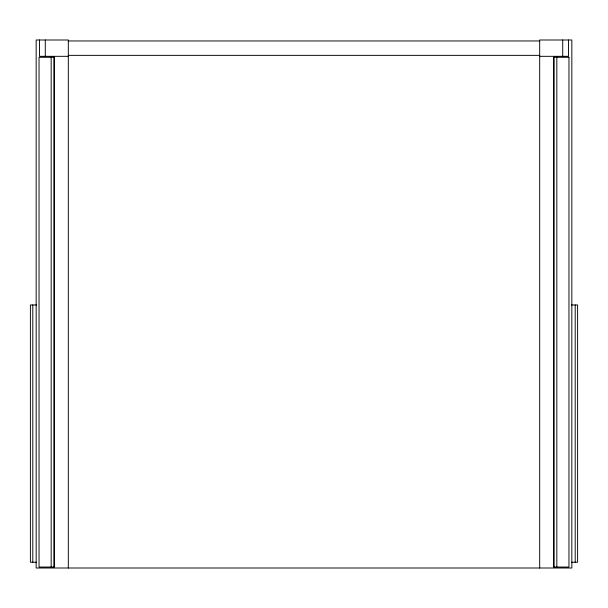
<?xml version="1.0" encoding="UTF-8"?>
<svg xmlns="http://www.w3.org/2000/svg" width="608" height="608" viewBox="0 0 608 608"><rect width="100%" height="100%" fill="white"/><g stroke="black" fill="none" stroke-linecap="round" stroke-linejoin="round"><path stroke-width="0.91" d="M68.316 40.956L539.684 40.956M68.316 55.358L539.684 55.358M68.316 56.324L39.52 56.324L39.52 39.999M539.684 56.324L568.48 56.324L568.48 39.999M36.533 304.958L30.4 304.958L30.4 562.24L36.533 562.24M571.467 304.958L577.6 304.958L577.6 562.24L571.467 562.24M575.198 304.958L575.198 562.24M562.719 39.999L562.719 56.324M556.829 57.281L556.829 567.044M554.078 57.281L554.078 567.044M539.684 568.001L539.684 39.999L571.839 39.999L571.839 568.001L36.161 568.001L36.161 39.999L68.316 39.999L68.316 568.001M53.922 57.281L53.922 567.044M51.171 57.281L51.171 567.044M45.281 39.999L45.281 56.324M32.802 304.958L32.802 562.24M54.401 57.281L39.041 57.281L39.041 567.044L54.401 567.044L54.401 57.281M568.959 57.281L553.599 57.281L553.599 567.044L568.959 567.044L568.959 57.281"/></g></svg>
